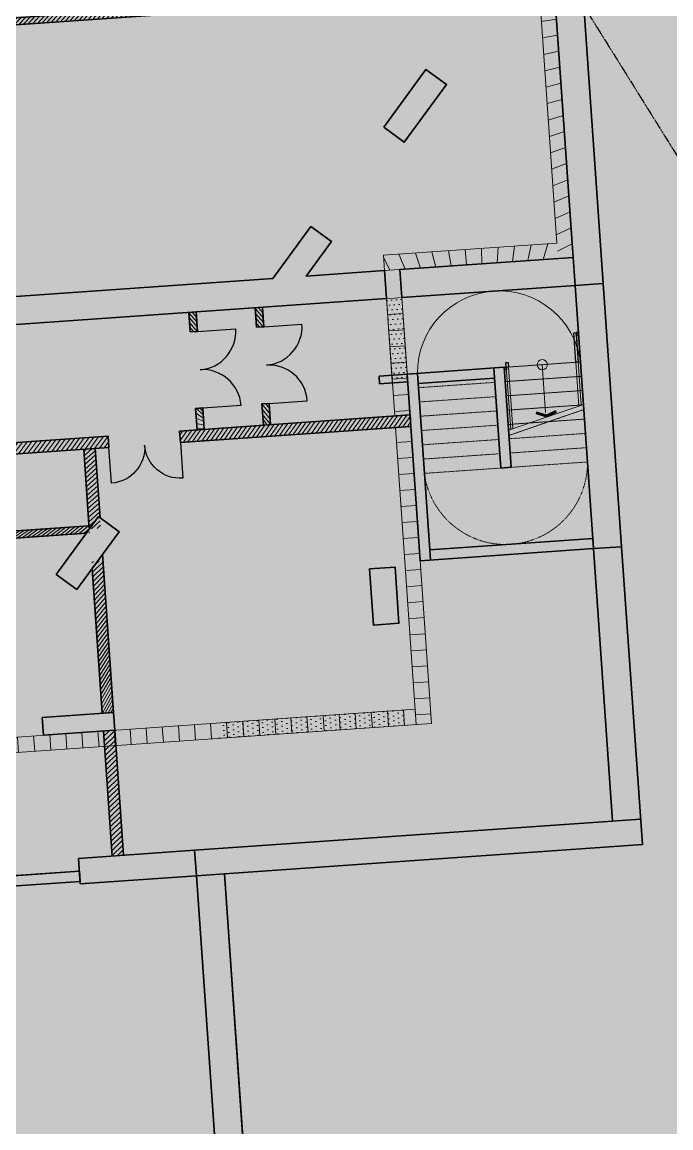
# Model space of a CAD drawing. Header units: millimetres. Extents: x 834311283 to 834708468, y 817882832 to 818197366.
# Drawn here: x 834532439 to 834545134, y 818013655 to 818035282 of the extents above; entities that cross this region are included whole.
import ezdxf

# ---------------------------------------------------------------- set-up
doc = ezdxf.new("R2010")
doc.units = ezdxf.units.MM
doc.header["$LTSCALE"] = 3
for name, pattern in [('ACAD_ISO04W033', [10, 8, -1, 0, -1]), ('B0606', [0.7813, 0.39065, -0.39065]), ('CENTER', [2, 1.25, -0.25, 0.25, -0.25])]:
    doc.linetypes.add(name, pattern=pattern)
for name, color, linetype, lineweight in [('Hatch (LTC&CB)', 252, 'Continuous', 35), ('UAJ-05SYMB', 7, 'Continuous', 5), ('UAJ-22INWA', 6, 'Continuous', 35), ('UAJ-22INWA-h', 251, 'Continuous', 9), ('UAJ-23FLOR-h', 251, 'Continuous', 9), ('UAJ-24STAI', 252, 'Continuous', 35), ('UAJ-24STAI-a', 9, 'Continuous', 13), ('UAJ-24STAI-d', 7, 'Continuous', 5), ('UAJ-24STAI-x', 9, 'ACAD_ISO04W033', 5), ('UAJ-24STAI-z', 8, 'B0606', 9), ('UAJ-28STRU', 6, 'Continuous', 35), ('UAJ-32INFR', 7, 'Continuous', 25), ('UAJ-34RAIL-a', 1, 'Continuous', 13), ('UAJ-34RAIL-c', 254, 'Continuous', 9), ('UAJ-42INFI', 1, 'Continuous', 18)]:
    doc.layers.add(name, color=color, linetype=linetype, lineweight=lineweight)
doc.layers.add('UAJ-00XREF', color=7, linetype='Continuous')
doc.layers.add('void', color=7, linetype='CENTER')
doc.layers.add('UAJ-22INWA-$', color=32, linetype='Continuous', plot=False)

# ---------------------------------------------------------------- blocks, each defined once
blk = doc.blocks.new('*U198')
at = {"layer": 'UAJ-05SYMB', "lineweight": -2}
blk.add_lwpolyline([(1.000000000000001, -0.4000000000000006), (0.9257218647291791, -0.5856953381770522), (8.403485480178708e-16, -0.2154065922853796), (-0.9257218647291793, -0.5856953381770518), (-0.9999999999999991, -0.4000000000000001), (8.881784197001252e-16, 0)], close=True, dxfattribs=at)
for points in [[(-0.9999999999999991, -0.4000000000000001), (-0.9257218647291793, -0.5856953381770518), (8.881784197001252e-16, 0), (8.403485480178708e-16, -0.2154065922853796)], [(8.881784197001252e-16, 0), (8.403485480178708e-16, -0.2154065922853796), (1.000000000000001, -0.4000000000000006), (0.9257218647291791, -0.5856953381770522)]]:
    blk.add_solid(points, dxfattribs=at)
blk = doc.blocks.new('02_UNS-dotopen')
at = {"layer": 'UAJ-05SYMB', "lineweight": -2}
blk.add_lwpolyline([(-0.5, 6.123233995736766e-17, 1), (0.5, 0, 1)], format="xyb", close=True, dxfattribs=at)
blk = doc.blocks.new('*U216')
at = {"layer": 'UAJ-34RAIL-c'}
h = blk.add_hatch(color=256, dxfattribs=at)
h.dxf.hatch_style = 1
h.paths.add_polyline_path([(844.8780366869421, 1455.000000000056), (-580.0000001192092, 1455.000000119209), (-580.0000001192087, 1410.000000119209), (856.9357503463345, 1410.000000000056)])
h = blk.add_hatch(color=256, dxfattribs=at)
h.dxf.hatch_style = 1
h.paths.add_polyline_path([(932.820323027533, 1500.000000000056), (832.8203230275333, 1500.000000000056), (1234.744111674238, 2.842170943040401e-14), (1334.744111657143, 2.842170943040401e-14)])
h = blk.add_hatch(color=256, dxfattribs=at)
h.dxf.hatch_style = 1
h.paths.add_polyline_path([(1210.628684355437, 90), (1.13686837721616e-13, 90), (-1.13686837721616e-13, 45), (1222.686398014829, 45)])
at = {"layer": 'UAJ-24STAI-a'}
for points in [[(832.8203230275333, 1500.000000000056), (0, 1500), (0, 0), (1234.744111674238, 0)], [(0, 0), (0, 1500)], [(280, -2.449293598294707e-15), (280, 1500)], [(560, -4.898587196589415e-15), (560, 1500)], [(840, -7.347880794884122e-15), (840, 1500)], [(1120, -9.797174393178829e-15), (1120, 1500)]]:
    blk.add_lwpolyline(points, dxfattribs=at)
at = {"layer": 'UAJ-24STAI-d'}
blk.add_line((0, 750), (940, 750), dxfattribs=at)
at = {"layer": 'UAJ-24STAI-d', "flags": 128}
blk.add_lwpolyline([(1234.744111674238, 2.842170943040401e-14), (1098.486978589359, 508.5185435663611), (969.0774560381305, 991.4814567109156), (832.8203230275333, 1500.000000000056)], dxfattribs=at)
at = {"layer": 'UAJ-24STAI-x', "flags": 128}
blk.add_lwpolyline([(1334.744111674238, 2.842170943040401e-14), (1198.486978589359, 508.5185435663611), (1069.077456038131, 991.4814567109156), (932.820323027533, 1500.000000000056)], dxfattribs=at)
at = {"layer": 'UAJ-24STAI-z'}
for points in [[(0, 0), (0, 1500)], [(280, 0), (280, 1500)], [(560, 0), (560, 1500)], [(832.8203230275442, 1500.000000000056), (1960, 1500), (1960, 0), (1234.744111674227, 0)], [(840, 0), (840, 1500)], [(1120, 0), (1120, 1500)], [(1400, 0), (1400, 1500)], [(1680, 0), (1680, 1500)]]:
    blk.add_lwpolyline(points, dxfattribs=at)
at = {"layer": 'UAJ-34RAIL-a'}
for points in [[(856.9357503463345, 1410.000000000056), (-580.0000001192087, 1410.000000119209), (-580.0000001192092, 1455.000000119209), (844.8780366869339, 1455.000000000056)], [(1222.686398014837, 45), (-1.13686837721616e-13, 45), (1.13686837721616e-13, 90), (1210.628684355436, 90)]]:
    blk.add_lwpolyline(points, dxfattribs=at)
blk.add_lwpolyline([(832.8203230275333, 1500.000000000056), (1234.744111674238, 2.842170943040401e-14), (1334.744111657143, 2.842170943040401e-14), (932.820323027533, 1500.000000000056)], close=True, dxfattribs=at)
at = {"layer": 'UAJ-34RAIL-c'}
for points in [[(844.8780366869421, 1455.000000000056), (-580.0000001192092, 1455.000000119209), (-580.0000001192087, 1410.000000119209), (856.9357503463345, 1410.000000000056)], [(1210.628684355437, 90), (1.13686837721616e-13, 90), (-1.13686837721616e-13, 45), (1222.686398014829, 45)]]:
    blk.add_lwpolyline(points, close=True, dxfattribs=at)
at = {"layer": 'UAJ-24STAI-x', "xscale": 200, "yscale": 200, "zscale": 200, "rotation": 270}
blk.add_blockref('*U198', (1030.586665786057, 761.925960798826), dxfattribs=at)
at = {"layer": 'UAJ-24STAI-x', "xscale": 200, "yscale": 200, "zscale": 200}
blk.add_blockref('02_UNS-dotopen', (0, 750), dxfattribs=at)
blk = doc.blocks.new('*U214')
at = {"layer": 'UAJ-24STAI-z'}
for points in [[(0, 0), (0, 1500)], [(280, 0), (280, 1500)], [(560, 0), (560, 1500)], [(840, 0), (840, 1500)], [(1120, 0), (1120, 1500)], [(1400, 0), (1400, 1500)], [(1680, 0), (1680, 1500)]]:
    blk.add_lwpolyline(points, dxfattribs=at)
blk.add_lwpolyline([(0, 1500), (1960, 1500), (1960, 0), (0, 0)], close=True, dxfattribs=at)
blk = doc.blocks.new('*U231')
at = {"layer": 'UAJ-22INWA-h'}
h = blk.add_hatch(dxfattribs=at)
h.set_pattern_fill('ANSI31', color=256, scale=20)
h.set_pattern_definition([(45, (-60.00000173148158, -475.2769741263019), (-44.90128060534576, 44.90128060534577), [])])
h.paths.add_polyline_path([(5.519513308627211e-07, -5130.10522482064), (-2.568754382537008e-07, 5654.828251716386), (139.9999978357759, 5654.828251442204), (139.9999991214399, -5130.105224737194)])
at = {"layer": 'UAJ-22INWA'}
for p, q in [((139.9999979022695, 5744.4431243851), (139.9999991034668, -5095.746467439059)), ((7.059705414783806e-07, -5214.118789369877), (-4.03885856629636e-07, 5621.253794932604))]:
    blk.add_line(p, q, dxfattribs=at)
blk = doc.blocks.new('*U255')
at = {"layer": 'UAJ-22INWA-$'}
blk.add_lwpolyline([(-4.987106194676016e-08, -81.65308219459547), (4.215964963805163e-07, -36.60967634734382), (44.99999851424786, -36.60967667814955), (44.99999851961746, -81.65308216777333)], close=True, dxfattribs=at)
at = {"layer": 'UAJ-42INFI'}
for p, q in [((9.914054998922363e-08, -81.65308203356432), (2.725848844467295e-07, -36.60967654523441)), ((44.99999858875363, -36.60967657625113), (44.9999985047163, -81.6530820071095))]:
    blk.add_line(p, q, dxfattribs=at)
blk = doc.blocks.new('*U256')
at = {"layer": 'UAJ-22INWA-$'}
blk.add_lwpolyline([(-5.546186798710551e-08, -34.75397411541075), (4.106464643882646e-07, 55.2460251129005), (44.99999850329783, 55.24602478209476), (44.99999851402666, -34.75397408858861)], close=True, dxfattribs=at)
at = {"layer": 'UAJ-42INFI'}
for p, q in [((9.354974394887829e-08, -34.7539739543796), (2.64317061359872e-07, 10.24602674135896)), ((44.99999857780359, 55.24602488399319), (44.9999984991255, -34.75397392792478))]:
    blk.add_line(p, q, dxfattribs=at)
blk.add_lwpolyline([(3.86771588978263e-06, 55.2460249171304), (45.00000243720442, 55.24602484858474)], dxfattribs=at)
blk = doc.blocks.new('*U250')
at = {"layer": 'UAJ-22INWA-$'}
blk.add_lwpolyline([(-5.546186798710551e-08, -34.75397411541075), (8.344650268554688e-07, 545.2460263967514), (44.99999892711639, 545.2460260659457), (44.99999851402666, -34.75397408858861)], close=True, dxfattribs=at)
at = {"layer": 'UAJ-42INFI'}
for p, q in [((9.354974394887829e-08, -34.7539739543796), (6.85453414921682e-07, 545.2460261988608)), ((44.99999900564547, 500.2460279616253), (44.9999984991255, -34.75397392792478))]:
    blk.add_line(p, q, dxfattribs=at)
blk.add_lwpolyline([(4.291534452249834e-06, 545.2460262009813), (45.00000286102298, 545.2460261324356)], dxfattribs=at)
blk = doc.blocks.new('*U251')
at = {"layer": 'UAJ-22INWA-$'}
blk.add_lwpolyline([(-4.987106194676016e-08, -81.65308219459547), (4.216016691316327e-07, -36.65311841270778), (44.99999851425304, -36.65311874351352), (44.99999851961746, -81.65308216777333)], close=True, dxfattribs=at)
at = {"layer": 'UAJ-42INFI'}
for p, q in [((9.914054998922363e-08, -81.65308203356432), (2.725900571978459e-07, -36.65311861059837)), ((44.9999985887588, -36.65311864161509), (44.9999985047163, -81.6530820071095))]:
    blk.add_line(p, q, dxfattribs=at)
blk = doc.blocks.new('*U303')
at = {"layer": 'UAJ-23FLOR-h'}
h = blk.add_hatch(dxfattribs=at)
h.set_pattern_fill('ANSI31', color=256, scale=100, angle=315)
h.set_pattern_definition([(0, (283.8211667363545, 10646.08153762003), (8.526512829121202e-14, 317.4999999999999), [])])
h.paths.add_polyline_path([(-4.576239120979153e-07, 3338.825821406406), (-6.922791158103792e-07, 9307.255717004786), (299.9999974003723, 9307.255716825972), (299.9999981118646, 3338.82582158522)])
for p, q in [((-3.2649369356866e-07, 3638.825821204623), (-8.403370755915289e-07, 9291.256088649425)), ((299.9999974861313, 9181.38978462127), (299.9999980969635, 3338.82582164309))]:
    blk.add_line(p, q, dxfattribs=at)
blk = doc.blocks.new('*U304')
at = {"layer": 'UAJ-23FLOR-h'}
h = blk.add_hatch(dxfattribs=at)
h.set_pattern_fill('ANSI31', color=256, scale=100, angle=315)
h.set_pattern_definition([(0, (283.821168914321, -7624.025412349569), (8.526512829121202e-14, 317.4999999999999), [])])
h.paths.add_polyline_path([(4.78258755265415e-07, -4511.927005659079), (5.498047528362804e-07, -1112.098405899324), (299.9999986424561, -1112.098406078137), (299.9999990477473, -4511.927005480266)])
at = {"layer": 'UAJ-22INWA-h'}
blk.add_lwpolyline([(4.006874149808937e-06, -1112.09840616128), (300.0000025763627, -1112.098406077834)], dxfattribs=at)
at = {"layer": 'UAJ-23FLOR-h'}
for p, q in [((6.272703672076689e-07, -4511.92700560324), (4.007931408869235e-07, -1112.098405835994)), ((299.999998716962, -1112.09840602612), (299.9999990328462, -4511.927005422396))]:
    blk.add_line(p, q, dxfattribs=at)
blk = doc.blocks.new('*U305')
at = {"layer": 'UAJ-23FLOR-h'}
h = blk.add_hatch(dxfattribs=at)
h.set_pattern_fill('ANSI31', color=256, scale=100, angle=315)
h.set_pattern_definition([(0, (283.8211698055084, -15099.84775758609), (8.526512829121202e-14, 317.4999999999999), [])])
h.paths.add_polyline_path([(1.068442941232206e-06, -9462.750801678943), (8.508080213687208e-07, -3637.096955115977), (299.9999989434594, -3637.096955294791), (299.9999996379315, -9462.75080150013)])
at = {"layer": 'UAJ-22INWA-h'}
blk.add_lwpolyline([(4.307877418341377e-06, -3637.096955377934), (300.0000028773659, -3637.096955294488)], dxfattribs=at)
at = {"layer": 'UAJ-23FLOR-h'}
for p, q in [((1.21745455317446e-06, -9462.750801623104), (7.017964094193639e-07, -3637.096955052647)), ((299.9999990179652, -3637.096955242774), (299.9999996230304, -9462.75080144226))]:
    blk.add_line(p, q, dxfattribs=at)
blk = doc.blocks.new('*U289')
at = {"layer": 'UAJ-23FLOR-h'}
h = blk.add_hatch(dxfattribs=at)
h.set_pattern_fill('ANSI31', color=256, scale=100, angle=315)
h.set_pattern_definition([(0, (283.8211687832111, -6524.195363158631), (8.526512829121202e-14, 317.4999999999999), [])])
h.paths.add_polyline_path([(3.471487843853538e-07, -3412.096956468141), (5.498047528362804e-07, -1112.098405899324), (299.9999986424561, -1112.098406078137), (299.9999989166374, -3412.096956289327)])
at = {"layer": 'UAJ-22INWA-h'}
blk.add_lwpolyline([(4.006874149808937e-06, -1112.09840616128), (300.0000025763627, -1112.098406077834)], dxfattribs=at)
at = {"layer": 'UAJ-23FLOR-h'}
for p, q in [((4.961603963276077e-07, -3412.096956412302), (4.007931408869235e-07, -1112.098405835994)), ((299.999998716962, -1112.09840602612), (299.9999989017363, -3412.096956231458))]:
    blk.add_line(p, q, dxfattribs=at)
blk = doc.blocks.new('*U290')
at = {"layer": 'UAJ-23FLOR-h'}
h = blk.add_hatch(dxfattribs=at)
h.set_pattern_fill('ANSI31', color=256, scale=100, angle=315)
h.set_pattern_definition([(0, (283.8211702824045, -19100.34175301147), (8.526512829121202e-14, 317.4999999999999), [])])
h.paths.add_polyline_path([(1.84634231459313e-06, -15988.24334632098), (5.498047528362804e-07, -1112.098405899324), (299.9999986424561, -1112.098406078137), (300.0000004158309, -15988.24334614216)])
at = {"layer": 'UAJ-22INWA-h'}
blk.add_lwpolyline([(4.006874149808937e-06, -1112.09840616128), (300.0000025763627, -1112.098406077834)], dxfattribs=at)
at = {"layer": 'UAJ-23FLOR-h'}
for p, q in [((1.995353926535384e-06, -15988.24334626514), (3.829117475584289e-07, -812.0984075113572)), ((299.999998716962, -1112.09840602612), (300.0000004277518, -16288.24352467647))]:
    blk.add_line(p, q, dxfattribs=at)
blk = doc.blocks.new('*U293')
at = {"layer": 'UAJ-22INWA-h'}
h = blk.add_hatch(dxfattribs=at)
h.set_pattern_fill('ANSI31', color=256, scale=20)
h.set_pattern_definition([(45, (-59.99999875904979, -12580.95925628505), (-44.90128060534576, 44.90128060534577), [])])
h.paths.add_polyline_path([(6.534417877901433e-07, -5981.468985263341), (1.084743530554988e-06, -5599.490269999659), (140.0000007067173, -5599.490270273841), (140.0000007522527, -5981.468985179895)])
at = {"layer": 'UAJ-22INWA'}
for p, q in [((8.024533986169133e-07, -5981.468966492792), (9.357319186236168e-07, -5599.490270238078)), ((140.000000781223, -5599.490270140399), (140.0000007373515, -5981.468985122025))]:
    blk.add_line(p, q, dxfattribs=at)
blk.add_lwpolyline([(4.541812927527644e-06, -5599.490270261615), (140.0000046406238, -5599.490270273537)], dxfattribs=at)
blk = doc.blocks.new('*U294')
at = {"layer": 'UAJ-22INWA-h'}
h = blk.add_hatch(dxfattribs=at)
h.set_pattern_fill('ANSI31', color=256, scale=20)
h.set_pattern_definition([(45, (25.00000150099581, -27591.26621913019), (-44.90128060534576, 44.90128060534577), [])])
h.paths.add_polyline_path([(1.794806308907937e-06, -15555.92886791888), (1.732746966354171e-06, -11035.33735023993), (224.9999998253983, -11035.33735046345), (225.0000003642948, -15555.92886778477)])
at = {"layer": 'UAJ-22INWA'}
for p, q in [((1.943817920839308e-06, -15555.92886768046), (1.583735354425807e-06, -11035.3373505288)), ((224.9999998999041, -11035.33735061538), (225.0000003493937, -15555.9288679247))]:
    blk.add_line(p, q, dxfattribs=at)
for points in [[(5.189816363326827e-06, -11035.33735050189), (225.0000037593049, -11035.33735046315)], [(1.794806308907937e-06, -15555.92886791888), (225.0000003642948, -15555.92886788013)]]:
    blk.add_lwpolyline(points, dxfattribs=at)
blk = doc.blocks.new('*U278')
at = {"layer": 'UAJ-22INWA-h'}
h = blk.add_hatch(dxfattribs=at)
h.set_pattern_fill('ANSI31', color=256, scale=20)
h.set_pattern_definition([(45, (24.99999972440469, -12350.39502915701), (-44.90128060534576, 44.90128060534577), [])])
h.paths.add_polyline_path([(7.942472279864887e-07, -7162.630602069932), (9.164527057237137e-07, -4187.764426222473), (224.9999990493663, -4187.764426339207), (224.999999403998, -7162.630601829038)])
at = {"layer": 'UAJ-22INWA'}
for p, q in [((224.9999991127457, -4063.317600721953), (224.9999993890819, -7162.463108799011)), ((9.432588399325318e-07, -7162.630602077666), (7.758819513885608e-07, -4329.378517611648))]:
    blk.add_line(p, q, dxfattribs=at)
blk = doc.blocks.new('*U280')
at = {"layer": 'UAJ-22INWA-h'}
h = blk.add_hatch(dxfattribs=at)
h.set_pattern_fill('ANSI31', color=256, scale=20)
h.set_pattern_definition([(45, (-59.99999901033442, -10403.29717059896), (-44.90128060534576, 44.90128060534577), [])])
h.paths.add_polyline_path([(7.690955783345998e-07, -6951.643322946851), (7.094921841144242e-07, -2451.65384663007), (140.0000003397788, -2451.653846904252), (140.0000008762194, -6951.643322863405)])
at = {"layer": 'UAJ-22INWA'}
for p, q in [((140.0000004017676, -2311.653847064202), (140.0000008558082, -6890.014993536752)), ((9.181071902742695e-07, -6951.643322847657), (5.604805721809712e-07, -2451.653846833563))]:
    blk.add_line(p, q, dxfattribs=at)
blk = doc.blocks.new('*U281')
at = {"layer": 'UAJ-22INWA-h'}
h = blk.add_hatch(dxfattribs=at)
h.set_pattern_fill('ANSI31', color=256, scale=20)
h.set_pattern_definition([(45, (-59.9999987471289, -12680.95883985237), (-44.90128060534576, 44.90128060534577), [])])
h.paths.add_polyline_path([(6.615505583340564e-07, -6049.490269653434), (1.08855564917576e-06, -5631.46856917689), (140.0000007105294, -5631.468569451072), (140.0000007603614, -6049.490269569988)])
at = {"layer": 'UAJ-22INWA'}
for p, q in [((8.105621691608265e-07, -6049.490250882885), (9.395440372443886e-07, -5631.468569415309)), ((140.0000007850352, -5631.46856931763), (140.0000007454603, -6049.490269512117))]:
    blk.add_line(p, q, dxfattribs=at)
blk.add_lwpolyline([(6.615505583340564e-07, -6049.490269653434), (140.0000007603614, -6049.490269665355)], dxfattribs=at)
blk = doc.blocks.new('*U277')
at = {"layer": 'UAJ-22INWA-h'}
h = blk.add_hatch(dxfattribs=at)
h.set_pattern_fill('ANSI31', color=256, scale=20)
h.set_pattern_definition([(45, (24.99999982278408, -13175.6609795998), (-44.90128060534576, 44.90128060534577), [])])
h.paths.add_polyline_path([(8.121222663248773e-07, -7312.577227563899), (9.96957055576786e-07, -4863.083751171297), (224.9999991298706, -4863.083751288031), (224.999999421873, -7312.577227323005)])
at = {"layer": 'UAJ-22INWA'}
for p, q in [((9.611338782709204e-07, -7312.577227571634), (8.479454436454148e-07, -4863.083751409716)), ((224.9999992043764, -4863.083751263041), (224.9999994069569, -7312.409734292978))]:
    blk.add_line(p, q, dxfattribs=at)
blk = doc.blocks.new('*U273')
at = {"layer": 'UAJ-22INWA-h'}
h = blk.add_hatch(dxfattribs=at)
h.set_pattern_fill('ANSI31', color=256, scale=20)
h.set_pattern_definition([(45, (24.99999970693307, -12203.83250353565), (-44.90128060534576, 44.90128060534577), [])])
h.paths.add_polyline_path([(7.012678793216764e-07, -6382.663242107811), (9.919604337937926e-07, -4821.169260563235), (224.999999124874, -4821.169260679969), (224.9999993110186, -6382.663241866917)])
at = {"layer": 'UAJ-22INWA'}
for p, q in [((8.506160636153275e-07, -6388.309989092337), (8.429027246668411e-07, -4820.395878194223)), ((224.9999991993798, -4821.169260714376), (224.9999992779493, -6179.455735946832))]:
    blk.add_line(p, q, dxfattribs=at)
blk = doc.blocks.new('*U412')
at = {"layer": 'UAJ-22INWA-h'}
h = blk.add_hatch(dxfattribs=at)
h.set_pattern_fill('ANSI31', color=256, scale=20)
h.set_pattern_definition([(45, (-59.99999875905036, -12580.95463244017), (-44.90128060534576, 44.90128060534577), [])])
h.paths.add_polyline_path([(6.534417877901433e-07, -5981.468985263341), (1.084742962120799e-06, -5599.48564615478), (140.0000007067167, -5599.485646428961), (140.0000007522527, -5981.468985179895)])
at = {"layer": 'UAJ-22INWA'}
for p, q in [((8.024533986169133e-07, -5981.468966492792), (9.357313501894282e-07, -5599.485646393198)), ((140.0000007812225, -5599.485646295519), (140.0000007373515, -5981.468985122025))]:
    blk.add_line(p, q, dxfattribs=at)
blk.add_lwpolyline([(4.541812359093456e-06, -5599.485646416736), (140.0000046406232, -5599.485646428658)], dxfattribs=at)
blk = doc.blocks.new('*U411')
at = {"layer": 'UAJ-22INWA-h'}
h = blk.add_hatch(dxfattribs=at)
h.set_pattern_fill('ANSI31', color=256, scale=20)
h.set_pattern_definition([(45, (-59.99999874712947, -12680.95421604618), (-44.90128060534576, 44.90128060534577), [])])
h.paths.add_polyline_path([(6.615499898998678e-07, -6049.485645847244), (1.08855564917576e-06, -5631.46856917689), (140.0000007105294, -5631.468569451072), (140.0000007603609, -6049.485645763798)])
at = {"layer": 'UAJ-22INWA'}
for p, q in [((8.105616007266379e-07, -6049.485627076695), (9.395440372443886e-07, -5631.468569415309)), ((140.0000007850352, -5631.46856931763), (140.0000007454597, -6049.485645705928))]:
    blk.add_line(p, q, dxfattribs=at)
blk.add_lwpolyline([(6.615499898998678e-07, -6049.485645847244), (140.0000007603609, -6049.485645859166)], dxfattribs=at)
blk = doc.blocks.new('D-1500')
for p, q in [((-1.192092895507812e-07, 1.192092895507812e-07), (-1.192092895507812e-07, 750.0000001192093)), ((1500, 1.192092895507812e-07), (1499.999999761581, 750.0000002384186))]:
    blk.add_line(p, q)
for centre, radius, start, end in [((-1.192092895507812e-07, 1.192092895507812e-07), 749.9999999545485, 0, 90), ((1500, 1.192092895507812e-07), 749.9999999794553, 90, 180)]:
    blk.add_arc(centre, radius, start, end)
blk = doc.blocks.new('DD1400')
at = {"layer": 'UAJ-32INFR'}
for p, q in [((-1.192092895507812e-07, 700.0000001192093), (0, 0)), ((1400, 0), (1400.000000119209, 699.9999998807907))]:
    blk.add_line(p, q, dxfattribs=at)
for centre, start, end in [((0, 0), 0, 90), ((1400, 0), 90, 180)]:
    blk.add_arc(centre, 699.9999999999998, start, end, dxfattribs=at)
blk = doc.blocks.new('*U417')
at = {"layer": 'UAJ-22INWA-h'}
h = blk.add_hatch(dxfattribs=at)
h.set_pattern_fill('ANSI31', color=256, scale=20)
h.set_pattern_definition([(45, (25.0000003815548, -18200.71403721181), (-44.90128060534576, 44.90128060534577), [])])
h.paths.add_polyline_path([(1.089016819832977e-06, -9635.337350089801), (1.31909544620612e-06, -7565.376686150621), (224.9999994117468, -7565.376686374138), (224.9999996585053, -9635.337349955691)])
at = {"layer": 'UAJ-22INWA'}
for p, q in [((1.238028431764349e-06, -9635.337349851383), (1.170083834284844e-06, -7565.376686558409)), ((224.9999994862526, -7565.376686415461), (224.9999996436042, -9635.337350095628))]:
    blk.add_line(p, q, dxfattribs=at)
for points in [[(4.776164843178776e-06, -7565.376686412577), (225.0000033456534, -7565.376686373835)], [(1.089016819832977e-06, -9635.337350089801), (224.9999996585053, -9635.337350051059)]]:
    blk.add_lwpolyline(points, dxfattribs=at)
blk = doc.blocks.new('GBP-LB02_LEV-6.53')
at = {"layer": 'UAJ-23FLOR-h'}
h = blk.add_hatch(dxfattribs=at)
h.set_pattern_fill('EARTH', color=256, scale=180, angle=45)
h.set_pattern_definition([(48.99890852994428, (833819452.4835471, 817786003.3590384), (-112.7268621600291, 1612.510668041472), [1143, -1143]), (48.99890852994428, (833819129.0015101, 817786284.568502), (-112.7268621600291, 1612.510668041472), [1143, -1143]), (48.99890852994428, (833818805.5194733, 817786565.7779655), (-112.7268621600291, 1612.510668041472), [1143, -1143]), (138.9989085299443, (833818791.4286155, 817786767.341799), (-1612.510668041472, -112.7268621600291), [1143, -1143]), (138.9989085299443, (833819072.638079, 817787090.823836), (-1612.510668041472, -112.7268621600291), [1143, -1143]), (138.9989085299443, (833819353.8475426, 817787414.3058729), (-1612.510668041472, -112.7268621600291), [1143, -1143])])
h.paths.add_polyline_path([(834607546.489914, 818192773.8916651), (834673232.9368618, 818197365.8780692), (834691373.7887626, 817937868.569913), (834685588.4607487, 817937127.6430434), (834685105.737498, 817940896.857602), (834650587.6674813, 817936476.1289068), (834651070.3907301, 817932706.9143615), (834551919.0352749, 817920008.601796), (834482026.6875536, 817893354.505612), (834383075.7475835, 817886437.076049), (834441506.4995006, 817949096.3580177), (834458453.7500002, 817967379.2999998), (834478637.6000003, 817989841.6999999), (834483448.3000003, 817995421.2999997), (834489786.8000002, 818002934.0999999), (834500656.3000004, 818016266.1), (834508244.2000003, 818025929.9), (834515683.5000002, 818035708.4999999), (834523692.1500002, 818046595.75), (834532219.3000002, 818058623.75), (834546606.4000003, 818080041.6), (834556456.7000003, 818095618.3000001), (834568418.3000003, 818115665.3), (834578621.5500003, 818133890.65), (834588349.1000003, 818152374.5), (834599172.5000002, 818174435.3000001)])
h.paths.add_polyline_path([(834640304.9205754, 818055632.724982), (834646290.8670971, 818056051.8197085), (834642791.68405, 818105910.8518904), (834636806.9000093, 818105492.4693737), (834634251.8150861, 818142031.4177986), (834610016.1973183, 818140337.1580075), (834609788.3040171, 818143597.0764725), (834587768.8782567, 818140310.2094649), (834567220.9581476, 818104369.6835257), (834565437.03285, 818101393.3793707), (834564610.1881045, 818100023.5882319), (834562784.5789996, 818096938.6312524), (834556654.2675333, 818087090.8253415), (834555720.087261, 818085606.747942), (834554860.1115384, 818084257.5104698), (834550875.6697745, 818078006.2196822), (834545204.9353101, 818069586.3739132), (834542258.3943995, 818065225.6315111), (834541362.7922996, 818063899.7744757), (834537651.0516131, 818058368.7728037), (834531077.6581107, 818048811.4306496), (834524249.2454296, 818039614.411969), (834520784.8111324, 818034888.8899139), (834515055.3396788, 818027075.672479), (834507323.9410119, 818017200.0913588), (834503054.2627076, 818011761.6223992), (834508701.854493, 817930984.42202), (834535271.705267, 817933687.1625333), (834599034.8614085, 817940173.2834697), (834631909.3504056, 817943517.3124893), (834645776.1065576, 817944927.9001964), (834645137.4445837, 817954063.3931775), (834645032.8383249, 817955559.7412419), (834644307.9897524, 817965928.697765), (834644203.3835472, 817967425.0458288), (834643505.5806562, 817977406.6319067), (834643400.9743955, 817978902.9799666), (834642523.6623843, 817991452.5625781), (834642419.056123, 817992948.9106454), (834641155.0647764, 818011283.8032656), (834643398.9266214, 818011440.903013)], flags=16)
h.paths.add_polyline_path([(834450838.26049, 817950881.8800887), (834498826.0982957, 817954236.5978773), (834500064.56546, 817936519.6245999), (834506621.1639228, 817936977.9811146), (834507095.3787206, 817930194.5365381), (834500538.7478187, 817929736.1777552), (834500559.3027261, 817929436.8825322), (834452571.8298296, 817926082.1901612)], flags=16)
at = {"layer": 'UAJ-22INWA'}
for p, q in [((834539973.6971576, 818028397.4886177), (834539425.0235231, 818028359.1317253)), ((834539425.0235231, 818028359.1317253), (834539435.4958429, 818028209.3311176)), ((834539435.4958429, 818028209.3311176), (834539984.1567739, 818028247.6871209))]:
    blk.add_line(p, q, dxfattribs=at)
at = {"layer": 'UAJ-24STAI-d'}
blk.add_arc((834541776.413281, 818028421.2490205), 1603.226783929055, 7.634687712267232, 180.3631161522476, dxfattribs=at)
at = {"layer": 'UAJ-24STAI-z'}
blk.add_arc((834541898.8735704, 818026668.8560947, -2.7939677203076e-06), 1603.226783929055, 187.6346819123698, 0.3631225905851554, dxfattribs=at)
at = {"layer": 'void', "ltscale": 5}
blk.add_line((834543430.2803084, 818035593.510351), (834575748.1531711, 817983793.0197552), dxfattribs=at)
at = {"layer": 'UAJ-22INWA'}
for name, p, xscale, rotation in [('*U231', (834536353.2870278, 818035650.3018935), -0.9999999999999942, 93.99379184358031), ('*U293', (834536120.8097832, 818023635.596484), -1, 183.9986929371161), ('*U412', (834537417.6447725, 818023726.2552427), -1, 183.9986929371161), ('*U251', (834543364.6828521, 818029170.5020748), -0.9999999999999942, 273.9989080619522), ('*U411', (834537553.6328396, 818021781.0027539), -1, 183.9986929371161), ('*U294', (834524511.4313024, 818026514.4273541), -0.9999999999999893, 93.99894979503107), ('*U281', (834536256.7978503, 818021690.3439951), -1, 183.9986929371161), ('*U417', (834524511.4313024, 818026514.4273541), -1, 93.99894979503108), ('*U280', (834526815.0939981, 818024946.2770972), -1, 93.99869291060439)]:
    blk.add_blockref(name, p, dxfattribs=dict(at, xscale=xscale, rotation=rotation))
for name, p, rotation in [('*U250', (834543273.2239854, 818028662.6414902), 3.998908526089868), ('*U255', (834543246.7054447, 818029162.2545193), 93.99890848381571), ('*U255', (834541835.6522515, 818028482.195553), 93.99890848381571), ('*U256', (834541911.4857801, 818028567.4455109), 3.998908526089868), ('*U273', (834533308.9864118, 818031736.8370255), 3.998949847132906), ('*U278', (834533506.5722835, 818028910.4829789), 3.998949847132906), ('*U277', (834533691.388377, 818026266.765979), 3.998949847132906)]:
    blk.add_blockref(name, p, dxfattribs=dict(at, rotation=rotation))
at = {"layer": 'UAJ-23FLOR-h', "rotation": 3.998949847132906}
blk.add_blockref('*U303', (834543155.9920058, 818027327.8185422), dxfattribs=at)
at = {"layer": 'UAJ-23FLOR-h'}
for name, p, xscale, rotation in [('*U304', (834538401.3201, 818030643.1657193), -0.9999999999999999, 93.99890853071204), ('*U289', (834539791.5356098, 818031003.0594313), -1, 3.998908529944209), ('*U305', (834539791.5356098, 818031003.0594313), -1, 3.998908529944209), ('*U290', (834541261.5651686, 818021619.980528), -1, 273.9989085322659)]:
    blk.add_blockref(name, p, dxfattribs=dict(at, xscale=xscale, rotation=rotation))
at = {"layer": 'UAJ-24STAI'}
for name, p, rotation in [('*U216', (834541869.077911, 818028529.6420865), 273.9989085255088), ('*U214', (834541806.2069772, 818026560.4634233, -2.7939677203076e-06), 93.99890851487072)]:
    blk.add_blockref(name, p, dxfattribs=dict(at, rotation=rotation))
at = {"layer": 'UAJ-32INFR', "rotation": 273.9988561753866}
for p in [(834537166.8340732, 818029321.8726664), (834535869.9956834, 818029231.2186204)]:
    blk.add_blockref('D-1500', p, dxfattribs=at)
at = {"layer": 'UAJ-32INFR', "xscale": -1, "rotation": 183.9988561761096}
blk.add_blockref('DD1400', (834534139.0008656, 818026961.9261316), dxfattribs=at)
blk = doc.blocks.new('GBP-STR-B02-L1')
at = {"layer": 'UAJ-28STRU', "ltscale": 2, "flags": 128}
for points in [[(834539514.123315, 818033227.4836668), (834539917.4937545, 818032932.0309834), (834540744.7612696, 818034061.468216), (834540341.3908294, 818034356.9208995)], [(834525905.7663238, 818028917.6747719), (834539569.8226216, 818029872.8970956), (834539531.6347835, 818030421.5882213), (834538000.28264, 818030314.5349623), (834538494.1474509, 818030988.7903662), (834538090.7772125, 818031284.2427499), (834537347.0573826, 818030268.8695074), (834526350.300451, 818029500.1118613)], [(834533107.3142145, 818024480.5080873), (834533510.6846601, 818024185.0553997), (834534337.9521744, 818025314.4926316), (834533934.5817342, 818025609.945315)], [(834532833.9539499, 818021683.3503672), (834534230.5454929, 818021780.9828271), (834534254.9970057, 818021431.2141528), (834532858.4054627, 818021333.5816929)]]:
    blk.add_lwpolyline(points, close=True, dxfattribs=at)
at = {"layer": 'UAJ-28STRU', "ltscale": 2, "elevation": 2.413659773766994, "flags": 128}
blk.add_lwpolyline([(834539237.5280256, 818024586.2899562), (834539736.5137471, 818024621.1728851), (834539813.2315694, 818023523.7564933), (834539314.245848, 818023488.8735645)], close=True, dxfattribs=at)
blk = doc.blocks.new('*U532')
at = {"layer": 'UAJ-22INWA'}
for p, q in [((5.351445729817925e-07, -3464.120576804208), (3.298166007623721e-08, 1973.328095827447)), ((550.0000001864588, 1423.381735794229), (550.0000007616422, -4014.120396848554))]:
    blk.add_line(p, q, dxfattribs=at)
at = {"layer": 'UAJ-22INWA-$'}
blk.add_lwpolyline([(4.189155049516557e-07, -4014.120397234249), (1.819932720081852e-07, 1973.328096056188), (550.000000062784, 1973.328096026386), (550.0000007765434, -4014.120396906424)], close=True, dxfattribs=at)
blk = doc.blocks.new('*U497')
at = {"layer": 'UAJ-22INWA'}
for p, q in [((499.9999996148377, 5279.969911291026), (500.000000519182, -2918.720058037346)), ((5.029103817778748e-07, -3468.72005933254), (-3.284172255919496e-07, 4729.95296700205))]:
    blk.add_line(p, q, dxfattribs=at)
at = {"layer": 'UAJ-22INWA-$'}
blk.add_lwpolyline([(3.538987698448182e-07, -3468.720059542682), (-2.121891782280727e-07, 5279.9699113704), (499.9999995403319, 5279.969911310795), (500.000000583257, -3468.720059244659)], close=True, dxfattribs=at)
blk = doc.blocks.new('*U493')
at = {"layer": 'UAJ-22INWA'}
for p, q in [((5.382989342450627e-08, 298.4401891588407), (-1.047766311046402e-09, 2258.787521991144)), ((200.0000001211417, 2058.787523953254), (200.000000247545, 298.4401890516199))]:
    blk.add_line(p, q, dxfattribs=at)
blk.add_lwpolyline([(-9.518171850686485e-08, 298.4401889204221), (200.0000002624462, 298.4401889442636)], dxfattribs=at)
at = {"layer": 'UAJ-22INWA-$'}
blk.add_lwpolyline([(-9.518171850686485e-08, 298.4401889204221), (1.479638456203247e-07, 2258.787522229563), (200.0000000287546, 2258.787521991144), (200.0000002624462, 298.4401890396314)], close=True, dxfattribs=at)
blk = doc.blocks.new('*U494')
at = {"layer": 'UAJ-22INWA'}
for p, q in [((2.335194153531007e-07, -1208.90508854426), (3.086390166492043e-08, 1991.092988599554)), ((199.9999983470328, 1991.092988492014), (199.9999986569766, -1408.905086124365))]:
    blk.add_line(p, q, dxfattribs=at)
at = {"layer": 'UAJ-22INWA-$'}
blk.add_lwpolyline([(8.450780342172948e-08, -1208.905088782679), (1.798755135951069e-07, 1991.092988857848), (199.999998272527, 1991.09298850022), (199.9999986539964, -1208.905088782679)], close=True, dxfattribs=at)
blk = doc.blocks.new('*U495')
at = {"layer": 'UAJ-22INWA'}
for p, q in [((4.869776546385651e-07, -3335.067157428236), (2.294856642481499e-07, 324.9328397977187)), ((199.9999985456545, 324.9328395318671), (199.999998874672, -3135.067159396422))]:
    blk.add_line(p, q, dxfattribs=at)
at = {"layer": 'UAJ-22INWA-$'}
blk.add_lwpolyline([(3.37966042707194e-07, -3335.067157666655), (3.784972761877725e-07, 324.9328398977009), (199.9999984711487, 324.932839540073), (199.9999989074546, -3335.067157666655)], close=True, dxfattribs=at)
blk = doc.blocks.new('*U583')
at = {"layer": 'UAJ-22INWA'}
for p, q in [((-2.477165708185679e-07, 2827.995250455688), (-4.742141754761064e-07, 6227.994932769693)), ((549.9999996300942, 6227.994929164742), (549.9999999459985, 2827.995250206071))]:
    blk.add_line(p, q, dxfattribs=at)
blk.add_lwpolyline([(-3.967281827499392e-07, 2827.995250217269), (549.9999999608997, 2827.995250121901)], dxfattribs=at)
at = {"layer": 'UAJ-22INWA-$'}
blk.add_lwpolyline([(-3.967281827499392e-07, 2827.995250217269), (-3.252025635447353e-07, 6227.994933008112), (549.9999995555884, 6227.994932650484), (549.9999999608997, 2827.995250217269)], close=True, dxfattribs=at)
blk = doc.blocks.new('*U564')
at = {"layer": 'UAJ-22INWA-h'}
h = blk.add_hatch(dxfattribs=at)
h.set_pattern_fill('DOTS', color=256, scale=60)
h.set_pattern_definition([(0, (249.9405483022412, 66945.34318043293), (47.625, 95.25), [0, -95.25])])
h.paths.add_polyline_path([(-3.928858404833591e-06, 32457.64981722097), (-3.654676930864298e-06, 34157.64876448851), (299.9999944379745, 34157.6487643097), (299.9999946406302, 32457.64981739978)])
for p, q in [((-3.779846792902219e-06, 32457.64981745939), (-3.80368854279567e-06, 34157.64876425009)), ((299.9999945124802, 34157.64876436171), (299.9999946257289, 32457.6498172663))]:
    blk.add_line(p, q, dxfattribs=at)
blk = doc.blocks.new('*U565')
at = {"layer": 'UAJ-22INWA-h'}
h = blk.add_hatch(dxfattribs=at)
h.set_pattern_fill('DOTS', color=256, scale=60)
h.set_pattern_definition([(0, (249.940548165823, 68089.70219749982), (47.625, 95.25), [0, -95.25])])
h.paths.add_polyline_path([(-3.875738855185773e-06, 32012.05046194755), (-3.844214717219074e-06, 35747.60713682882), (299.9999942484367, 35747.60713665), (299.9999946937497, 32012.05046212636)])
for p, q in [((-3.726727247654181e-06, 32012.050536002), (-4.011107722667347e-06, 36047.60713807597)), ((299.9999943229424, 35747.60713670202), (299.9999946788485, 32012.0504320229))]:
    blk.add_line(p, q, dxfattribs=at)
blk = doc.blocks.new('*U573')
at = {"layer": 'UAJ-22INWA'}
for p, q in [((3.208354257830044e-07, -1941.364620437918), (2.407580268289861e-08, 2048.035457903955)), ((199.9999983402447, 2048.035457732744), (199.9999987264112, -1941.364620366664))]:
    blk.add_line(p, q, dxfattribs=at)
at = {"layer": 'UAJ-22INWA-$'}
blk.add_lwpolyline([(1.7182381384373e-07, -1941.364620543744), (1.730874146232964e-07, 2048.035457990932), (199.9999982657389, 2048.035457752514), (199.9999987413123, -1941.364620424534)], close=True, dxfattribs=at)
blk = doc.blocks.new('*U575')
at = {"layer": 'UAJ-22INWA'}
for p, q in [((-2.811300987630715e-07, 3108.288197109902), (-7.686959974998934e-07, 8948.288290345907)), ((550.0169394684569, 8448.288290346225), (550.0169400156274, 3108.288196870381))]:
    blk.add_line(p, q, dxfattribs=at)
at = {"layer": 'UAJ-22INWA-$'}
blk.add_lwpolyline([(-4.301417106944427e-07, 3108.288196871483), (-5.898820631955459e-07, 8448.28829071206), (550.0169393939511, 8448.288290354432), (550.0169400305285, 3108.288196871483)], close=True, dxfattribs=at)
blk = doc.blocks.new('*U584')
at = {"layer": 'UAJ-22INWA'}
for p, q in [((-2.847127120801928e-07, 3138.341388053557), (-7.210186368020356e-07, 8298.341592783823)), ((550.016939486332, 8298.341592429795), (550.0169400120448, 3138.341387814036))]:
    blk.add_line(p, q, dxfattribs=at)
at = {"layer": 'UAJ-22INWA-$'}
blk.add_lwpolyline([(-4.33724324011564e-07, 3138.341387815139), (-5.720070248571574e-07, 8298.34159279563), (550.0169394118262, 8298.341592438002), (550.0169400269459, 3138.341387815139)], close=True, dxfattribs=at)
blk = doc.blocks.new('*U585')
at = {"layer": 'UAJ-22INWA'}
for p, q in [((6.574988041492517e-08, 98.45599265571283), (4.191073268861211e-08, 1998.394855352078)), ((199.9999983699982, 1798.440184479335), (199.9999984594056, 298.4401890516199))]:
    blk.add_line(p, q, dxfattribs=at)
at = {"layer": 'UAJ-22INWA-$'}
blk.add_lwpolyline([(-9.518171850686485e-08, 298.4401889204221), (2.028396295372659e-07, 1798.455992352035), (199.999998295491, 1798.455992113616), (199.9999984743068, 298.4401890396314)], close=True, dxfattribs=at)
blk = doc.blocks.new('*U586')
at = {"layer": 'UAJ-22INWA'}
for p, q in [((-2.685893036923147e-07, 3003.088428473066), (-3.61200790168705e-07, 5279.969911287358)), ((499.9999996148377, 5279.969911291026), (499.9999997968562, 3003.088428618817))]:
    blk.add_line(p, q, dxfattribs=at)
blk.add_lwpolyline([(-4.176009156253713e-07, 3003.088428262923), (499.9999998117573, 3003.088428465579)], dxfattribs=at)
at = {"layer": 'UAJ-22INWA-$'}
blk.add_lwpolyline([(-4.176009156253713e-07, 3003.088428262923), (-2.121891782280727e-07, 5279.9699113704), (499.9999995403319, 5279.969911310795), (499.9999998117573, 3003.088428560946)], close=True, dxfattribs=at)
blk = doc.blocks.new('*U587')
at = {"layer": 'UAJ-22INWA'}
for p, q in [((2.588066934023915e-07, -1421.029921504444), (-6.366017828369764e-07, 7590.200939711699)), ((549.9999995243944, 7590.20093997162), (550.0000005539151, -1921.049537479139))]:
    blk.add_line(p, q, dxfattribs=at)
at = {"layer": 'UAJ-22INWA-$'}
blk.add_lwpolyline([(1.097950814710202e-07, -1421.029921742862), (-4.875901709056052e-07, 7590.200939950118), (549.9999994498886, 7590.200939920315), (550.0000005241111, -1421.029921415037)], close=True, dxfattribs=at)
blk = doc.blocks.new('GBP-STR-B02-L2')
at = {"layer": 'UAJ-22INWA'}
for name, p, rotation in [('*U532', (834542980.8786156, 818034135.2919083), 3.998908525846263), ('*U583', (834537009.6255044, 818030245.2804307), 273.9989085320631), ('*U584', (834543590.6127758, 818033300.0004969), 183.9989063829684), ('*U495', (834539996.3571515, 818028073.346866), 3.998908534104797), ('*U494', (834541620.4637414, 818025044.1658841), 273.9989085207161), ('*U575', (834543952.553777, 818028122.5829008), 183.9989063829684), ('*U497', (834539274.6174395, 818019326.6524057), 273.9989085337835), ('*U586', (834530547.2272078, 818018716.5409889), 273.9989085337835), ('*U573', (834531517.3914185, 818018533.7168055), 273.9989085337835), ('*U587', (834536378.5325426, 818011014.2483689), 3.99890852608986)]:
    blk.add_blockref(name, p, dxfattribs=dict(at, rotation=rotation))
for name, p, xscale, rotation in [('*U564', (834542251.1591604, 817995819.3488661), -1, 3.998908856287882), ('*U585', (834541967.2266786, 818028536.8516195), -0.9999999999999998, 93.99890852638433), ('*U493', (834542026.532517, 818026276.697317), -1, 3.998908526384337), ('*U565', (834504491.6008312, 818019049.645861, -2.793967730965741e-06), -1, 273.9989088757346)]:
    blk.add_blockref(name, p, dxfattribs=dict(at, xscale=xscale, rotation=rotation))

msp = doc.modelspace()

# ---------------------------------------------------------------- hatches: boundary and pattern name
at = {"layer": 'Hatch (LTC&CB)'}
h = msp.add_hatch(color=256, dxfattribs=at)
h.dxf.hatch_style = 1
h.paths.add_polyline_path([(834559573.4371741, 818078677.8399037), (834559695.0756814, 818078866.3139815), (834553942.1014596, 818082817.2111235), (834550875.6736776, 818078006.2157004), (834545204.9392027, 818069586.3699163), (834541362.7955292, 818063899.7709482), (834537651.0555159, 818058368.7688218), (834531077.4654778, 818048811.1409165), (834524249.9406248, 818039613.5606796), (834520784.6588076, 818034889.0016383), (834514978.221307, 818026972.1957152), (834507323.8989643, 818017200.7446709), (834503054.262707, 818011761.6223993), (834508701.8544925, 817930984.4220201), (834645776.1065571, 817944927.9001966), (834645087.2963749, 817954780.900776), (834632967.232029, 817953933.6153294), (834631478.2610402, 817953723.487452), (834621964.2149237, 817953058.3826838), (834621522.3774838, 817959378.6828537), (834622806.1565553, 817959468.4288538), (834618963.4832495, 818014436.2860692), (834612647.1381927, 818019927.2116815), (834608843.876658, 818019661.6306973), (834608946.3383887, 818018195.4174135), (834608677.0481988, 818018176.5919555), (834608902.285401, 818014954.454745), (834601170.2576475, 818014413.942529), (834600936.6512012, 818017755.7659361), (834599410.3688987, 818017649.0728703), (834599319.7422287, 818018970.7371502), (834594177.1680617, 818018611.2319504), (834593966.5653642, 818021623.8154658), (834594708.1177104, 818021675.6454707), (834594587.3647605, 818023402.6788216), (834592085.172055, 818023227.7796949), (834592547.1778132, 818016618.355669), (834580103.5568867, 818015748.451149), (834579617.3731202, 818022703.2341713), (834578992.6807954, 818022659.5633892), (834577313.5740993, 818046678.5227253), (834552648.1772562, 818044954.2785891), (834552163.5868412, 818051887.0528865), (834556024.7042569, 818052156.9746287), (834555752.4969037, 818056050.7871158), (834562550.9641379, 818056526.0521065), (834562440.0816244, 818058112.1810652), (834556519.4718986, 818057698.2850455), (834555494.6509069, 818072357.9211797)])

# ---------------------------------------------------------------- block references
at = {"layer": 'UAJ-00XREF'}
for name in ['GBP-LB02_LEV-6.53', 'GBP-STR-B02-L1', 'GBP-STR-B02-L2']:
    msp.add_blockref(name, (0, 0), dxfattribs=at)

doc.saveas('drawing.dxf')
